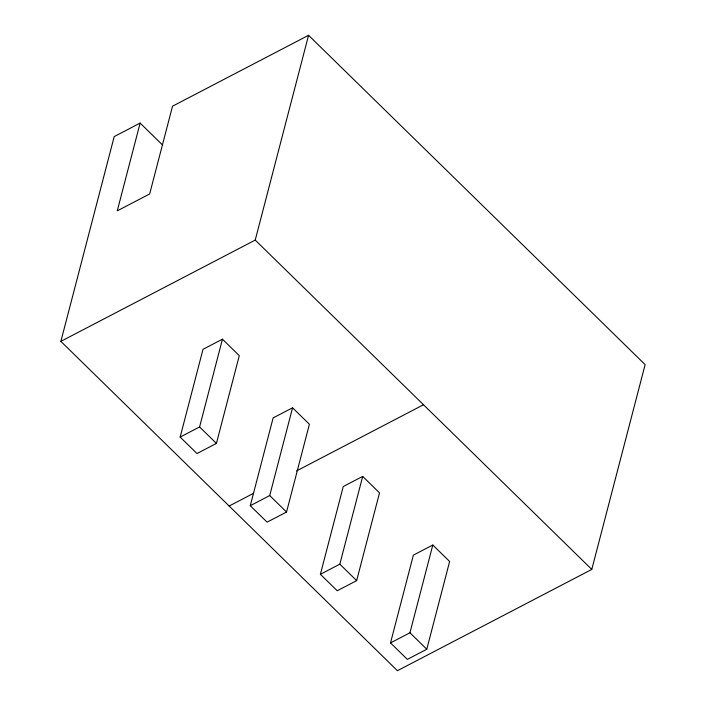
<?xml version="1.0" encoding="UTF-8"?>
<svg xmlns="http://www.w3.org/2000/svg" width="706" height="706" viewBox="0 0 706 706"><rect width="100%" height="100%" fill="white"/><g stroke="black" fill="none" stroke-linecap="round" stroke-linejoin="round"><path stroke-width="1.06" d="M140.123 123.073L117.267 210.838L149.654 193.965L172.52 106.2L308.566 35.3L645.134 364.631L591.787 569.424L397.434 670.7L60.866 341.369L114.213 136.576L140.123 123.073L162.715 145.18M180.162 437.076L203.019 349.311L222.452 339.18L239.281 355.647L216.424 443.412L196.983 453.543L180.162 437.076L199.595 426.945L222.452 339.18M60.866 341.369L255.228 240.084L308.566 35.3M250.277 505.69L273.134 417.917L292.575 407.794L309.404 424.262L286.539 512.027L267.106 522.149L250.277 505.69L269.71 495.559L292.575 407.794M320.392 574.296L343.257 486.531L362.69 476.4L379.519 492.867L356.654 580.632L337.221 590.763L320.392 574.296L339.833 564.165L362.69 476.4M390.515 642.91L413.372 555.137L432.804 545.014L449.634 561.482L426.777 649.246L407.336 659.378L390.515 642.91L409.948 632.779L432.804 545.014M229.15 506.034L253.569 493.309M296.538 470.92L423.503 404.75M255.228 240.084L591.787 569.424M199.595 426.945L216.424 443.412M269.71 495.559L286.539 512.027M339.833 564.165L356.654 580.632M409.948 632.779L426.777 649.246"/></g></svg>
